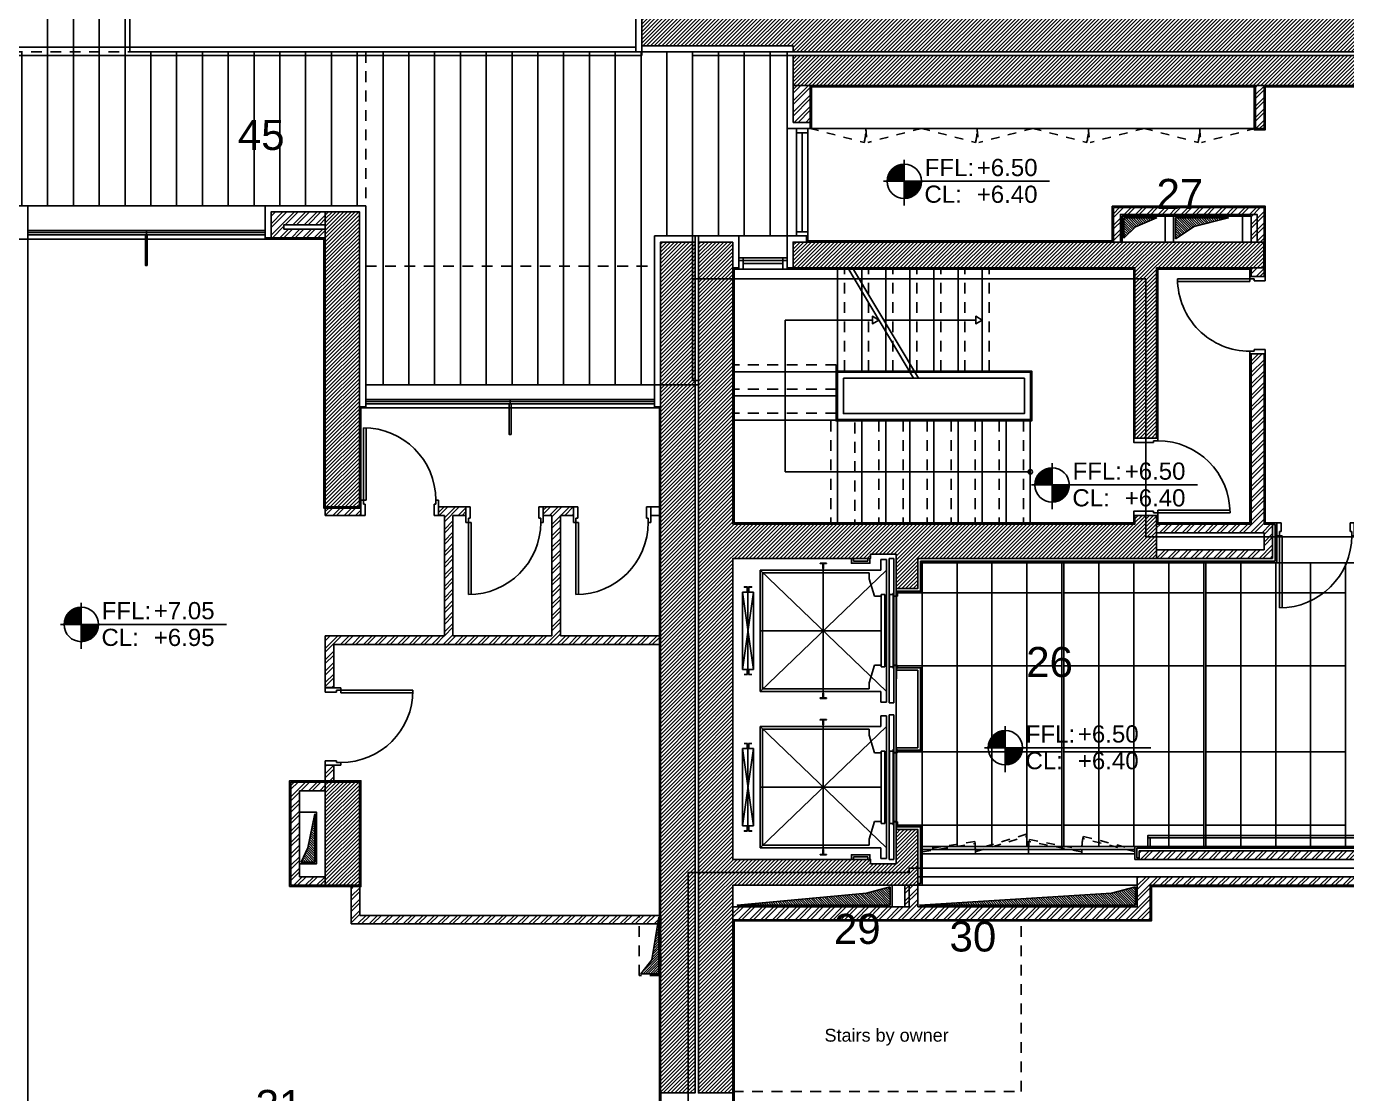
# Model space of a CAD drawing. Header units: inches. Extents: x -91 to 83, y -48 to 107.
# Drawn here: x 19.55 to 34.9, y 10.43 to 22.84 of the extents above; entities that cross this region are included whole.
import ezdxf
from ezdxf.enums import TextEntityAlignment as Align

# ---------------------------------------------------------------- set-up
doc = ezdxf.new("R2010")
doc.units = ezdxf.units.IN
doc.header["$MEASUREMENT"] = 0
doc.linetypes.add('HIDDEN2', pattern=[0.1875, 0.125, -0.0625])
doc.linetypes.add('S-GROUND$0$HIDDEN2', pattern=[0.1875, 0.125, -0.0625])
doc.layers.get('0').update_dxf_attribs({"linetype": 'CONTINUOUS'})
for name, color, linetype in [('A-ALU', 9, 'CONTINUOUS'), ('A-ANNO-LEVL', 3, 'CONTINUOUS'), ('A-AREAS', 6, 'CONTINUOUS'), ('A-AREAS-TXT', 6, 'CONTINUOUS'), ('A-asc', 15, 'CONTINUOUS'), ('A-closet', 252, 'CONTINUOUS'), ('A-Door', 1, 'CONTINUOUS'), ('A-DOORS', 1, 'CONTINUOUS'), ('A-FLOR-HRAL', 15, 'CONTINUOUS'), ('A-FLOR-STRS', 40, 'CONTINUOUS'), ('A-FLOR-STRS-ARO', 1, 'CONTINUOUS'), ('A-HATCH-CONC', 8, 'CONTINUOUS'), ('A-HATCH-WALL', 8, 'CONTINUOUS'), ('A-PLASTER', 8, 'CONTINUOUS'), ('A-PORTE', 1, 'CONTINUOUS'), ('A-proj-marble', 137, 'CONTINUOUS'), ('A-PROJ1H', 9, 'HIDDEN2'), ('A-PROJECTION', 9, 'CONTINUOUS'), ('a-revetement', 1, 'CONTINUOUS'), ('A-sect-marble', 1, 'CONTINUOUS'), ('A-sect-stainless', 3, 'CONTINUOUS'), ('a-shaft', 251, 'CONTINUOUS'), ('a-text-red', 10, 'CONTINUOUS'), ('A-TILES', 137, 'CONTINUOUS'), ('A-WALL', 4, 'CONTINUOUS'), ('S-GROUND$0$A-SHAFT GR', 8, 'CONTINUOUS'), ('S-GROUND$0$A-SHAFT UP', 8, 'S-GROUND$0$HIDDEN2'), ('S-GROUND$0$A-STR GROUND', 2, 'CONTINUOUS'), ('S-GROUND$0$S-SLAB LIMIT GR', 1, 'CONTINUOUS')]:
    doc.layers.add(name, color=color, linetype=linetype)
doc.styles.add('A100-STEXT', font='ARIAL.TTF', dxfattribs={"height": 0.25})
doc.styles.add('BLOCK', font='ARIAL.TTF', dxfattribs={"width": 0.8, "height": 0.25})
pattern_1 = [(315, (9e-11, -5e-11), (0.014142136, 0.014142136), [])]
pattern_2 = [(45, (1.978368, 18.6), (-0.022097087, 0.022097087), [])]

# ---------------------------------------------------------------- blocks, each defined once
blk = doc.blocks.new('LVTAG_P')
for p, q in [((0, 0.00314), (0, -0.00353)), ((-0.00301, 0), (0.02113, 0))]:
    blk.add_line(p, q)
at = {"const_width": 0.0025}
for points in [[(0, 0.00125, 0.414214), (-0.00125, 0, 1)], [(0, -0.00125, 0.414214), (0.00125, 0, 1)]]:
    blk.add_lwpolyline(points, format="xyb", dxfattribs=at)
blk.add_circle((0, 0), 0.0025)
at = {"style": 'BLOCK'}
for s, p in [('FFL:', (0.00297, 0.00076)), ('CL:', (0.00294, -0.00312))]:
    blk.add_text(s, height=0.0025, dxfattribs=at).set_placement(p)
for p in [(0.01054, 0.00076), (0.01054, -0.00313)]:
    blk.add_attdef('+00.00', p, '', height=0.0025, dxfattribs=at)
blk = doc.blocks.new('Rail3kg')
for p, q in [((3, 0), (-3, 0)), ((-43.5, -58), (-11, -58)), ((-43.5, -60), (-43.5, -58)), ((-43.5, -60), (-11, -60)), ((-8, -5), (-8, -55)), ((-6, -5), (-6, -55)), ((-3, -2), (3, -2)), ((6, -5), (6, -55)), ((8, -5), (8, -55)), ((11, -58), (43.5, -58)), ((11, -60), (43.5, -60)), ((43.5, -60), (43.5, -58))]:
    blk.add_line(p, q)
for centre, radius, start, end in [((-3, -5), 5, 90, 180), ((3, -5), 5, 0, 90), ((-11, -55), 5, 270, 360), ((-11, -55), 3, 270, 0), ((-3, -5), 3, 90, 180), ((3, -5), 3, 0, 90), ((11, -55), 5, 180, 270), ((11, -55), 3, 180, 270)]:
    blk.add_arc(centre, radius, start, end)
blk = doc.blocks.new('T75-3')
for p, q in [((1, 5), (0, 4)), ((0, -4), (0, 4)), ((1, 5), (30, 5)), ((30, 4), (30, 5)), ((32, 3), (51, 3)), ((57, 35), (55, 7)), ((59, 37), (62, 37)), ((62, -38), (62, 37)), ((0, -4), (1, -5)), ((1, -5), (30, -5)), ((30, -5), (30, -4)), ((32, -3), (51, -3)), ((55, -7), (57, -35)), ((59, -38), (62, -38))]:
    blk.add_line(p, q)
for centre, radius, start, end in [((32, 4), 1.5, 180, 270), ((51, 7), 4, 270, 356.6822), ((59, 35), 2.5, 90, 176.6822), ((32, -4), 1.5, 90, 180), ((51, -7), 4, 3.3178, 90), ((59, -35), 2.5, 183.3178, 270)]:
    blk.add_arc(centre, radius, start, end)
blk = doc.blocks.new('ascenseurs')
at = {"layer": 'A-asc'}
for p, q in [((1.6, 0.03), (1.6, 0.03)), ((1.815, 0), (1.87, 0)), ((1.815, -1.68), (1.815, 0)), ((1.87, -1.68), (1.87, 0)), ((1.72, -0.134), (0.315, -0.134)), ((0.315, -1.546), (1.785, -0.134)), ((0.315, -0.134), (1.785, -1.546)), ((0.315, -1.546), (0.315, -0.134)), ((1.05, -1.565), (1.05, -0.115)), ((1.72, -0.01), (1.785, -0.01)), ((1.72, -0.134), (1.72, -0.01)), ((1.785, -1.67), (1.785, -0.01)), ((1.585, -0.165), (0.345, -0.165)), ((0.345, -1.515), (0.345, -0.165)), ((1.585, -0.235), (1.585, -0.165)), ((1.645, -0.44), (1.585, -0.235)), ((0.24, -0.39), (0.11, -0.39)), ((0.11, -1.29), (0.11, -0.39)), ((0.24, -0.39), (0.11, -1.29)), ((0.11, -0.39), (0.24, -1.29)), ((0.175, -0.39), (0.175, -1.29)), ((0.24, -1.29), (0.24, -0.39)), ((1.645, -0.44), (1.725, -0.44)), ((1.765, -0.42), (1.725, -0.42)), ((1.725, -0.42), (1.725, -1.26)), ((1.765, -0.42), (1.765, -1.26)), ((1.862, -0.42), (1.822, -0.42)), ((1.822, -0.42), (1.822, -1.26)), ((1.862, -0.42), (1.862, -1.26)), ((1.725, -0.84), (0.315, -0.84)), ((0.24, -1.29), (0.11, -1.29)), ((1.645, -1.24), (1.585, -1.445)), ((1.645, -1.24), (1.725, -1.24)), ((1.765, -1.26), (1.725, -1.26)), ((1.862, -1.26), (1.822, -1.26)), ((1.585, -1.515), (0.345, -1.515)), ((1.585, -1.515), (1.585, -1.445)), ((1.72, -1.546), (0.315, -1.546)), ((1.72, -1.67), (1.72, -1.546)), ((1.72, -1.67), (1.785, -1.67)), ((1.815, -1.68), (1.87, -1.68)), ((1.72, -1.83), (1.72, -1.954)), ((1.72, -1.83), (1.785, -1.83)), ((1.785, -1.83), (1.785, -3.49)), ((1.815, -1.82), (1.87, -1.82)), ((1.815, -1.82), (1.815, -3.5)), ((1.87, -1.82), (1.87, -3.5)), ((1.72, -1.954), (0.315, -1.954)), ((0.315, -1.954), (1.785, -3.366)), ((0.315, -3.366), (1.785, -1.954)), ((0.315, -1.954), (0.315, -3.366)), ((1.585, -1.985), (0.345, -1.985)), ((0.345, -1.985), (0.345, -3.335)), ((1.05, -1.935), (1.05, -3.385)), ((1.585, -1.985), (1.585, -2.055)), ((1.645, -2.26), (1.585, -2.055)), ((0.24, -2.21), (0.11, -2.21)), ((0.11, -2.21), (0.11, -3.11)), ((0.24, -3.11), (0.11, -2.21)), ((0.11, -3.11), (0.24, -2.21)), ((0.175, -3.11), (0.175, -2.21)), ((0.24, -2.21), (0.24, -3.11)), ((1.645, -2.26), (1.725, -2.26)), ((1.765, -2.24), (1.725, -2.24)), ((1.725, -3.08), (1.725, -2.24)), ((1.765, -3.08), (1.765, -2.24)), ((1.862, -2.24), (1.822, -2.24)), ((1.822, -3.08), (1.822, -2.24)), ((1.862, -3.08), (1.862, -2.24)), ((1.725, -2.66), (0.315, -2.66)), ((1.645, -3.06), (1.585, -3.265)), ((1.645, -3.06), (1.725, -3.06)), ((0.24, -3.11), (0.11, -3.11)), ((1.765, -3.08), (1.725, -3.08)), ((1.862, -3.08), (1.822, -3.08)), ((1.72, -3.366), (0.315, -3.366)), ((1.585, -3.335), (0.345, -3.335)), ((1.585, -3.265), (1.585, -3.335)), ((1.72, -3.366), (1.72, -3.49)), ((1.72, -3.49), (1.785, -3.49)), ((1.815, -3.5), (1.87, -3.5))]:
    blk.add_line(p, q, dxfattribs=at)
for points in [[(1.378, 0), (1.378, -0.055), (1.592, -0.055), (1.592, 0)], [(1.402, 0), (1.402, -0.03), (1.567, -0.03), (1.567, 0)], [(1.378, -3.5), (1.378, -3.445), (1.592, -3.445), (1.592, -3.5)], [(1.402, -3.5), (1.402, -3.47), (1.567, -3.47), (1.567, -3.5)]]:
    blk.add_lwpolyline(points, dxfattribs=at)
for points in [[(1.862, -0.434, 0.414214), (1.868, -0.44), (1.907, -0.44, 0.414214), (1.913, -0.434), (1.913, -0.405), (1.91, -0.405), (1.91, -0.434, -0.414214), (1.907, -0.437), (1.868, -0.437, -0.414214), (1.865, -0.434), (1.865, -0.405), (1.862, -0.405)], [(1.865, -1.246), (1.865, -1.275), (1.862, -1.275), (1.862, -1.246, -0.414214), (1.868, -1.24), (1.907, -1.24, -0.414214), (1.913, -1.246), (1.913, -1.275), (1.91, -1.275), (1.91, -1.246, 0.414214), (1.907, -1.243), (1.868, -1.243, 0.414214)], [(1.865, -2.254), (1.865, -2.225), (1.862, -2.225), (1.862, -2.254, 0.414214), (1.868, -2.26), (1.907, -2.26, 0.414214), (1.913, -2.254), (1.913, -2.225), (1.91, -2.225), (1.91, -2.254, -0.414214), (1.907, -2.257), (1.868, -2.257, -0.414214)], [(1.862, -3.066, -0.414214), (1.868, -3.06), (1.907, -3.06, -0.414214), (1.913, -3.066), (1.913, -3.095), (1.91, -3.095), (1.91, -3.066, 0.414214), (1.907, -3.063), (1.868, -3.063, 0.414214), (1.865, -3.066), (1.865, -3.095), (1.862, -3.095)]]:
    blk.add_lwpolyline(points, format="xyb", close=True, dxfattribs=at)
at = {"layer": 'A-asc', "yscale": 0.0009999999999994458, "zscale": 0.001}
for name, p, xscale, rotation in [('T75-3', (1.05, -0.115), 0.0009999999999994458, 90), ('Rail3kg', (0.175, -0.39), -0.0009999999999976694, 180), ('T75-3', (1.05, -1.565), -0.0009999999999994458, 90), ('T75-3', (1.05, -1.935), 0.0009999999999994458, 90), ('Rail3kg', (0.175, -2.21), -0.0009999999999976694, 180), ('T75-3', (1.05, -3.385), -0.0009999999999994458, 90)]:
    blk.add_blockref(name, p, dxfattribs=dict(at, xscale=xscale, rotation=rotation))
at = {"layer": 'A-asc', "xscale": 0.0009999999999976694, "yscale": 0.0009999999999994458, "zscale": 0.001}
for p in [(0.175, -1.29), (0.175, -3.11)]:
    blk.add_blockref('Rail3kg', p, dxfattribs=at)
blk = doc.blocks.new('P090E28D')
at = {"layer": 'A-PORTE'}
for p, q in [((-0.98, 0.06), (-0.14, 0.06)), ((-0.14, 0.03), (-0.98, 0.03)), ((-0.14, 0.06), (-0.14, 0.03))]:
    blk.add_line(p, q, dxfattribs=at)
for points in [[(-0.09, 0.87), (-0.14, 0.87), (-0.14, 0.9), (0.14, 0.9), (0.14, 0.85), (-0.09, 0.85)], [(-0.09, 0.03), (-0.14, 0.03), (-0.14, 0), (0.14, 0), (0.14, 0.05), (-0.09, 0.05)]]:
    blk.add_lwpolyline(points, close=True, dxfattribs=at)
blk.add_arc((-0.14, 0.03), 0.84, 90, 180, dxfattribs=at)
blk = doc.blocks.new('P90E18D')
at = {"layer": 'A-PORTE'}
for p, q in [((0, 0), (0.05, 0)), ((0, -0.18), (0, 0)), ((0.05, -0.13), (0.03, -0.13)), ((0.03, -0.13), (0.03, -0.18)), ((0.05, 0), (0.05, -0.13)), ((0.9, 0), (0.85, 0)), ((0.85, 0), (0.85, -0.13)), ((0.85, -0.13), (0.87, -0.13)), ((0.87, -0.13), (0.87, -0.18)), ((0.9, -0.18), (0.9, 0)), ((0.03, -0.18), (0, -0.18)), ((0.06, -0.18), (0.02, -0.18)), ((0.03, -0.18), (0.03, -1.02)), ((0.06, -1.02), (0.06, -0.18)), ((0.87, -0.18), (0.9, -0.18))]:
    blk.add_line(p, q, dxfattribs=at)
blk.add_arc((0.03, -0.18), 0.84, 270, 360, dxfattribs=at)
blk = doc.blocks.new('S-GROUND')
at = {"layer": 'S-GROUND$0$A-SHAFT GR'}
for points in [[(32.293, 20.63), (32.793, 20.63), (32.793, 20.33), (32.293, 20.33)], [(32.893, 20.33), (33.693, 20.33), (33.693, 20.63), (32.893, 20.63)], [(29.668, 16.7), (29.368, 16.7), (29.368, 16.65), (27.768, 16.65), (27.768, 13.15), (29.368, 13.15), (29.368, 13.1), (29.668, 13.1)], [(22.728, 13.1), (22.928, 13.1), (22.928, 13.7), (22.728, 13.7)], [(27.768, 12.6), (29.618, 12.6), (29.618, 12.85), (27.768, 12.85)], [(29.918, 12.6), (32.468, 12.6), (32.468, 12.85), (29.918, 12.85)]]:
    blk.add_lwpolyline(points, close=True, dxfattribs=at)
at = {"layer": 'S-GROUND$0$A-SHAFT UP'}
blk.add_lwpolyline([(27.768, 12.45), (27.768, 10.45), (31.118, 10.45), (31.118, 12.45)], close=True, dxfattribs=at)
at = {"layer": 'S-GROUND$0$A-STR GROUND'}
for points in [[(41.838, 22.94), (26.708, 22.94), (26.708, 22.61), (28.468, 22.61), (28.468, 22.54), (41.838, 22.54)], [(28.468, 22.15), (41.838, 22.15), (41.838, 22.5), (28.468, 22.5)], [(23.028, 17.25), (23.428, 17.25), (23.428, 20.68), (23.028, 20.68)], [(27.328, 20.33), (26.928, 20.33), (26.928, 10.435), (27.328, 10.435)], [(27.768, 20.33), (27.438, 20.33), (27.368, 20.33), (27.368, 10.435), (27.768, 10.435), (27.768, 12.85), (29.918, 12.85), (29.918, 13.5), (29.668, 13.5), (29.668, 13.1), (29.368, 13.1), (29.368, 13.15), (27.768, 13.15), (27.768, 16.65), (29.368, 16.65), (29.368, 16.7), (29.668, 16.7), (29.668, 16.3), (29.918, 16.3), (29.918, 16.65), (32.693, 16.65), (32.693, 17.15), (32.443, 17.15), (32.443, 17.05), (27.768, 17.05)], [(29.918, 15.35), (29.668, 15.35), (29.668, 14.45), (29.918, 14.45)], [(23.028, 14.05), (23.028, 12.85), (23.428, 12.85), (23.428, 14.05)]]:
    blk.add_lwpolyline(points, close=True, dxfattribs=at)
blk.add_lwpolyline([(32.693, 20.03), (33.943, 20.03), (33.943, 20.33), (28.468, 20.33), (28.468, 20.03), (32.443, 20.03), (32.443, 18.05), (32.693, 18.05), (32.693, 20.03)], dxfattribs=at)
at = {"layer": 'S-GROUND$0$S-SLAB LIMIT GR'}
blk.add_lwpolyline([(26.708, 31.74), (26.708, 22.5), (3.928, 22.5)], dxfattribs=at)
blk = doc.blocks.new('P090E15D')
for p, q in [((-0.06, 0.99), (-0.06, 0.15)), ((-0.03, 0.15), (-0.03, 0.99)), ((-0.87, 0.15), (-0.9, 0.15)), ((-0.9, 0.15), (-0.9, 0)), ((-0.9, 0), (-0.85, 0)), ((-0.87, 0.1), (-0.87, 0.15)), ((-0.85, 0.1), (-0.87, 0.1)), ((-0.85, 0), (-0.85, 0.1)), ((-0.06, 0.15), (-0.02, 0.15)), ((-0.05, 0), (-0.05, 0.1)), ((-0.05, 0.1), (-0.03, 0.1)), ((0, 0), (-0.05, 0)), ((-0.03, 0.15), (0, 0.15)), ((-0.03, 0.1), (-0.03, 0.15)), ((0, 0.15), (0, 0))]:
    blk.add_line(p, q)
blk.add_arc((-0.03, 0.15), 0.84, 90, 180)
blk = doc.blocks.new('A$C720145BC')
at = {"layer": 'A-ALU'}
for p, q in [((27.838, 20.145), (28.398, 20.145)), ((27.838, 20.015), (27.838, 20.145)), ((27.888, 20.015), (27.888, 20.145)), ((28.348, 20.015), (28.348, 20.145)), ((28.398, 20.015), (28.398, 20.145)), ((27.838, 20.015), (28.398, 20.015)), ((27.888, 20.08), (28.348, 20.08))]:
    blk.add_line(p, q, dxfattribs=at)

msp = doc.modelspace()

# ---------------------------------------------------------------- hatches: boundary and pattern name
at = {"layer": 'A-HATCH-CONC'}
h = msp.add_hatch(dxfattribs=at)
h.set_pattern_fill('ANSI31', color=256, scale=0.25, style=0)
h.paths.add_polyline_path([(41.8384, 22.94), (26.7084, 22.94), (26.7084, 22.61), (28.4684, 22.61), (28.4684, 22.54), (41.8384, 22.54)])
h = msp.add_hatch(dxfattribs=at)
h.set_pattern_fill('ANSI31', color=256, scale=0.25, style=0)
h.paths.add_polyline_path([(41.8384, 22.5), (28.4684, 22.5), (28.4684, 22.15), (41.8384, 22.15)])
h = msp.add_hatch(dxfattribs=at)
h.set_pattern_fill('ANSI31', color=256, scale=0.25, style=0)
h.paths.add_polyline_path([(23.4284, 20.68), (23.0284, 20.68), (23.0284, 20.1566), (23.4284, 20.1566)])
h = msp.add_hatch(dxfattribs=at)
h.set_pattern_fill('ANSI31', color=256, scale=0.25, style=0)
h.set_pattern_definition(pattern_2)
h.paths.add_polyline_path([(27.3284, 20.33), (26.9284, 20.33), (26.9284, 10.435), (27.3284, 10.435)])
h = msp.add_hatch(dxfattribs=at)
h.set_pattern_fill('ANSI31', color=256, scale=0.25, style=0)
h.set_pattern_definition(pattern_2)
h.paths.add_polyline_path([(32.6934, 17.15), (32.4434, 17.15), (32.4434, 17.05), (27.7684, 17.05), (27.7684, 20.33), (27.4384, 20.33), (27.3684, 20.33), (27.3684, 10.435), (27.7684, 10.435), (27.7684, 12.85), (29.9184, 12.85), (29.9184, 13.5), (29.6684, 13.5), (29.6684, 13.1), (29.3684, 13.1), (29.3684, 13.15), (27.7684, 13.15), (27.7684, 16.65), (29.3684, 16.65), (29.3684, 16.7), (29.6684, 16.7), (29.6684, 16.3), (29.9184, 16.3), (29.9184, 16.65), (32.6934, 16.65)])
h = msp.add_hatch(dxfattribs=at)
h.set_pattern_fill('ANSI31', color=256, scale=0.25, style=0)
h.paths.add_polyline_path([(33.9434, 20.33), (28.4684, 20.33), (28.4684, 20.03), (32.4434, 20.03), (32.4434, 18.05), (32.6934, 18.05), (32.6934, 20.03), (33.9434, 20.03)])
h = msp.add_hatch(dxfattribs=at)
h.set_pattern_fill('ANSI31', color=256, scale=0.25, style=0)
h.paths.add_polyline_path([(23.4284, 20.1566), (23.0284, 20.1566), (23.0284, 17.25), (23.4284, 17.25)])
h = msp.add_hatch(dxfattribs=at)
h.set_pattern_fill('ANSI32', color=256, scale=0.25, style=0)
h.paths.add_polyline_path([(33.9434, 19.03), (33.7934, 19.03), (33.7934, 17.05), (32.6934, 17.05), (32.6934, 16.95), (33.9434, 16.95), (33.9434, 16.75), (32.6934, 16.75), (32.6934, 16.65), (34.0434, 16.65), (34.0434, 17.05), (33.9434, 17.05)])
h = msp.add_hatch(dxfattribs=at)
h.set_pattern_fill('ANSI31', color=256, scale=0.25, style=0)
h.paths.add_polyline_path([(23.4284, 14.05), (23.0284, 14.05), (23.0284, 12.85), (23.4284, 12.85)])
at = {"layer": 'A-HATCH-WALL'}
h = msp.add_hatch(dxfattribs=at)
h.set_pattern_fill('ANSI32', color=256, scale=0.25, style=0)
h.paths.add_polyline_path([(28.6684, 22.15), (28.4684, 22.15), (28.4684, 21.72), (28.6684, 21.72)])
h = msp.add_hatch(dxfattribs=at)
h.set_pattern_fill('ANSI32', color=256, scale=0.25, style=0)
h.paths.add_polyline_path([(33.9434, 22.15), (33.8434, 22.15), (33.8434, 21.65), (33.9434, 21.65)])
h = msp.add_hatch(dxfattribs=at)
h.set_pattern_fill('ANSI32', color=256, scale=0.25, style=0)
h.paths.add_polyline_path([(33.9434, 20.73), (32.1934, 20.73), (32.1934, 20.33), (32.2934, 20.33), (32.2934, 20.63), (33.7934, 20.63), (33.7934, 20.33), (33.9434, 20.33)])
h = msp.add_hatch(dxfattribs=at)
h.set_pattern_fill('ANSI32', color=256, scale=0.25, style=0)
h.paths.add_polyline_path([(23.0284, 20.68), (22.3984, 20.68), (22.3984, 20.38), (23.0284, 20.38), (23.0284, 20.48), (22.5484, 20.48), (22.5484, 20.53), (23.0284, 20.53)])
h = msp.add_hatch(dxfattribs=at)
h.set_pattern_fill('ANSI32', color=256, scale=0.25, style=0)
h.paths.add_polyline_path([(33.9434, 20.03), (33.7934, 20.03), (33.7934, 19.93), (33.9434, 19.93)])
h = msp.add_hatch(dxfattribs=at)
h.set_pattern_fill('ANSI32', color=256, scale=0.25, style=0)
h.paths.add_polyline_path([(33.9434, 19.03), (33.7934, 19.03), (33.7934, 17.05), (32.6934, 17.05), (32.6934, 16.95), (33.9434, 16.95), (33.9434, 16.75), (32.6934, 16.75), (32.6934, 16.65), (34.0434, 16.65), (34.0434, 17.05), (33.9434, 17.05)])
h = msp.add_hatch(dxfattribs=at)
h.set_pattern_fill('ANSI32', color=256, scale=0.25, style=0)
h.paths.add_polyline_path([(26.9134, 15.65), (26.9134, 15.75), (25.7634, 15.75), (25.7634, 17.15), (25.9134, 17.15), (25.9134, 17.25), (25.7634, 17.25), (25.6634, 17.25), (25.5634, 17.25), (25.5634, 17.15), (25.6634, 17.15), (25.6634, 15.75), (24.5134, 15.75), (24.5134, 17.15), (24.6634, 17.15), (24.6634, 17.25), (24.4134, 17.25), (24.3434, 17.25), (24.3434, 17.15), (24.4134, 17.15), (24.4134, 15.75), (23.4284, 15.75), (23.3284, 15.75), (23.0284, 15.75), (23.0284, 15.65), (23.0284, 15.15), (23.1284, 15.15), (23.1284, 15.65), (23.4284, 15.65)])
h = msp.add_hatch(dxfattribs=at)
h.set_pattern_fill('ANSI32', color=256, scale=0.25, style=0)
h.paths.add_polyline_path([(23.4434, 17.15), (23.4434, 17.235), (23.0284, 17.235), (23.0284, 17.15)])
h = msp.add_hatch(dxfattribs=at)
h.set_pattern_fill('ANSI32', color=256, scale=0.25, style=0)
h.paths.add_polyline_path([(23.1284, 14.2473), (23.0284, 14.2473), (23.0284, 14.065), (23.1284, 14.065)])
h = msp.add_hatch(dxfattribs=at)
h.set_pattern_fill('ANSI32', color=256, scale=0.25, style=0)
h.paths.add_polyline_path([(22.6284, 14.05), (22.6284, 12.85), (23.0284, 12.85), (23.0284, 12.95), (22.7284, 12.95), (22.7284, 13.95), (23.0284, 13.95), (23.0284, 14.05)])
h = msp.add_hatch(dxfattribs=at)
h.set_pattern_fill('ANSI32', color=256, scale=0.25, style=0)
h.paths.add_polyline_path([(35.0434, 13.25), (32.4934, 13.25), (32.4934, 13.15), (35.0434, 13.15)])
h = msp.add_hatch(dxfattribs=at)
h.set_pattern_fill('ANSI32', color=256, scale=0.25, style=0)
h.paths.add_polyline_path([(35.0434, 12.95), (32.4684, 12.95), (32.4684, 12.6), (29.9184, 12.6), (29.9184, 12.85), (29.7684, 12.85), (29.7684, 12.6), (27.7684, 12.6), (27.7684, 12.45), (31.1184, 12.45), (32.6184, 12.45), (32.6184, 12.85), (35.0434, 12.85)])
h = msp.add_hatch(dxfattribs=at)
h.set_pattern_fill('ANSI32', color=256, scale=0.25, style=0)
h.paths.add_polyline_path([(26.6784, 12.4), (26.6784, 12.5), (23.4284, 12.5), (23.4284, 12.835), (23.3284, 12.835), (23.3284, 12.5), (23.3284, 12.4)])
h.paths.add_polyline_path([(26.8948, 12.4), (26.9084, 12.48), (26.9084, 12.4), (26.9134, 12.4), (26.9134, 12.5), (26.6784, 12.5), (26.6784, 12.4)])
at = {"layer": 'a-shaft'}
h = msp.add_hatch(dxfattribs=at)
h.set_pattern_fill('_USER', color=256, scale=0.02, angle=315, style=0, pattern_type=0)
h.set_pattern_definition(pattern_1)
h.paths.add_polyline_path([(32.6953, 20.61), (32.3134, 20.61), (32.3134, 20.3763), (32.4509, 20.5059)])
h = msp.add_hatch(dxfattribs=at)
h.set_pattern_fill('_USER', color=256, scale=0.02, angle=315, style=0, pattern_type=0)
h.set_pattern_definition(pattern_1)
h.paths.add_polyline_path([(33.5289, 20.61), (32.9134, 20.61), (32.9134, 20.3673), (33.1308, 20.5118)])
h = msp.add_hatch(dxfattribs=at)
h.set_pattern_fill('_USER', color=256, scale=0.02, angle=315, style=0, pattern_type=0)
h.set_pattern_definition([(315, (1.878368, 18.6), (0.014142136, 0.014142136), [])])
h.paths.add_polyline_path([(22.9084, 13.68), (22.8241, 13.284), (22.7484, 13.12), (22.9084, 13.12)])
h = msp.add_hatch(dxfattribs=at)
h.set_pattern_fill('_USER,_O', color=256, scale=0.02, angle=315, pattern_type=0)
h.set_pattern_definition([(315, (-338376.596732, -23743.371716), (0.0141421356237, 0.0141421356237), [])])
h.paths.add_polyline_path([(29.5984, 12.62), (29.5984, 12.83), (29.3198, 12.7597), (27.8184, 12.62)])
h = msp.add_hatch(dxfattribs=at)
h.set_pattern_fill('_USER,_O', color=256, scale=0.02, angle=315, pattern_type=0)
h.set_pattern_definition([(315, (-338373.746732, -23743.371716), (0.0141421356237, 0.0141421356237), [])])
h.paths.add_polyline_path([(32.4484, 12.62), (32.4484, 12.83), (32.1698, 12.7597), (29.9384, 12.62)])
h = msp.add_hatch(dxfattribs=at)
h.set_pattern_fill('_USER,_O', color=256, scale=0.02, angle=315, pattern_type=0)
h.set_pattern_definition([(225.0000000024, (338403.85347, -23743.371702), (-0.0141421356243, 0.0141421356231), [])])
h.paths.add_polyline_path([(26.9084, 12.48), (26.824, 11.984), (26.6984, 11.82), (26.9084, 11.82)])
at = {"layer": 'A-TILES'}
h = msp.add_hatch(dxfattribs=at)
h.set_pattern_fill('_USER', color=256, scale=0.3, angle=90, style=0, pattern_type=0)
h.set_pattern_definition([(90, (9e-11, -5e-11), (-0.3, 2e-17), [])])
h.paths.add_polyline_path([(2.6584, 22.54), (0.0084, 22.54), (0.0084, 20.05), (0.5484, 20.05), (0.5484, 18.67), (3.8584, 18.67), (3.8584, 20.75), (11.9484, 20.75), (11.9484, 20.125), (13.0984, 20.125), (13.0984, 19.615), (14.2584, 19.615), (14.2584, 20.125), (15.4084, 20.125), (15.4084, 20.75), (23.4984, 20.75), (23.4984, 18.67), (26.8584, 18.67), (26.8584, 20.4), (28.3984, 20.4), (28.3984, 22.54), (20.7576, 22.54), (20.7576, 36.1451), (18.5373, 37.9307), (17.1765, 36.2386), (2.6584, 36.2386)])
h.paths.add_polyline_path([(19.5534, 22.54), (3.8584, 22.54), (3.8584, 34.8858), (19.5534, 34.8858)], flags=17)

# ---------------------------------------------------------------- linework, layer by layer
at = {"layer": 'A-ALU'}
for p, q in [((28.5084, 20.4), (28.5084, 21.65)), ((28.5084, 21.65), (28.6384, 21.65)), ((28.6384, 20.4), (28.6384, 21.65)), ((28.5084, 21.6), (28.6384, 21.6)), ((28.5734, 20.45), (28.5734, 21.6)), ((22.3284, 20.465), (19.5684, 20.465)), ((22.3284, 20.44), (19.5684, 20.44)), ((20.9484, 20.415), (20.9484, 20.465)), ((28.6384, 20.45), (28.5084, 20.45)), ((22.3284, 20.415), (19.5684, 20.415)), ((28.6384, 20.4), (28.5084, 20.4)), ((26.8584, 18.67), (23.4984, 18.67)), ((26.8584, 18.5), (23.4984, 18.5)), ((26.8584, 18.475), (23.4984, 18.475)), ((26.8584, 18.45), (23.4984, 18.45)), ((25.1784, 18.45), (25.1784, 18.5))]:
    msp.add_line(p, q, dxfattribs=at)
for points in [[(20.9584, 20.055), (20.9584, 20.415), (20.9384, 20.415), (20.9384, 20.055)], [(25.1884, 18.09), (25.1884, 18.45), (25.1684, 18.45), (25.1684, 18.09)]]:
    msp.add_lwpolyline(points, close=True, dxfattribs=at)
at = {"layer": 'A-AREAS'}
for points in [[(41.9084, 22.91), (41.9084, 22.54), (26.6384, 22.54), (26.6384, 23.51)], [(26.6384, 23.51), (26.6384, 22.54), (41.9084, 22.54), (41.9084, 22.91)]]:
    msp.add_lwpolyline(points, dxfattribs=at)
for points in [[(15.8484, 20.75), (15.8484, 22.5962), (26.6384, 22.5962), (26.6384, 22.54), (27.2984, 22.54), (27.2984, 18.72), (27.3684, 18.72), (27.3684, 18.67), (23.4984, 18.67), (23.4984, 20.75)], [(27.2984, 22.5), (41.9084, 22.5), (41.9084, 22.13), (39.1184, 22.13), (39.1184, 18.67), (41.9084, 18.67), (41.9084, 17), (41.8584, 17), (41.8584, 16.9), (32.5684, 16.9), (32.5684, 18.525), (32.5684, 18.525), (32.5684, 19.9), (32.5684, 19.9), (32.5684, 19.9), (27.2984, 19.9)], [(19.4534, 20.75), (23.4984, 20.75), (23.4984, 18.67), (27.3284, 18.67), (27.3284, 13), (27.2484, 13), (27.2484, 7), (19.4534, 7), (19.4534, 7), (19.4534, 7), (19.4534, 7)], [(32.2734, 20.33), (33.8634, 20.33), (33.8634, 20.65), (32.2734, 20.65)], [(27.2984, 19.9), (32.5684, 19.9), (32.5684, 19.9), (32.5684, 19.9), (32.5684, 18.525), (32.5684, 18.525), (32.5684, 16.9), (41.8584, 16.9), (41.8584, 17), (41.9084, 17), (41.9084, 13.9), (41.9084, 13.05), (32.5934, 13.05), (32.5934, 13.05), (29.8184, 13.05), (29.8184, 13), (27.3684, 13), (27.3684, 18.72), (27.2984, 18.72)], [(27.2484, 7), (27.2484, 13), (29.8184, 13), (29.8184, 13.05), (32.5934, 13.05), (32.5934, 13.05), (41.9084, 13.05), (41.9084, 7)], [(29.9184, 12.95), (32.4684, 12.95), (32.4684, 12.6), (29.9184, 12.6)], [(27.7684, 12.85), (29.8184, 12.85), (29.8184, 12.6), (27.7684, 12.6)]]:
    msp.add_lwpolyline(points, close=True, dxfattribs=at)
at = {"layer": 'A-closet'}
msp.add_line((28.6684, 21.65), (33.8434, 21.65), dxfattribs=at)
at = {"layer": 'A-closet', "linetype": 'HIDDEN2', "ltscale": 0.5}
for points in [[(28.6684, 21.65), (29.2948, 21.4885, 0.063151), (29.3152, 21.65)], [(29.9621, 21.65), (29.3357, 21.4885, -0.063151), (29.3152, 21.65)], [(29.9621, 21.65), (30.5885, 21.4885, 0.063151), (30.609, 21.65)], [(31.2559, 21.65), (30.6295, 21.4885, -0.063151), (30.609, 21.65)], [(31.2559, 21.65), (31.8823, 21.4885, 0.063151), (31.9027, 21.65)], [(32.5496, 21.65), (31.9232, 21.4885, -0.063151), (31.9027, 21.65)], [(32.5496, 21.65), (33.176, 21.4885, 0.063151), (33.1965, 21.65)], [(33.8434, 21.65), (33.217, 21.4885, -0.063151), (33.1965, 21.65)]]:
    msp.add_lwpolyline(points, format="xyb", dxfattribs=at)
at = {"layer": 'A-Door', "linetype": 'HIDDEN2', "ltscale": 0.5}
for points in [[(29.9722, 13.2403), (30.5836, 13.3352), (30.5798, 13.3599), (29.9684, 13.265)], [(30.5943, 13.2411), (31.187, 13.4185), (31.1799, 13.4425), (30.5871, 13.265)], [(31.8199, 13.2404), (31.2123, 13.3571), (31.217, 13.3817), (31.8246, 13.265)], [(32.4372, 13.2408), (31.8377, 13.3941), (31.8439, 13.4183), (32.4434, 13.265)]]:
    msp.add_lwpolyline(points, close=True, dxfattribs=at)
for centre, radius, start, end in [((30.5532, 13.2629), 0.6527, 0.18679, 13.79683), ((31.957, 13.2592), 0.7512, 172.50845, 179.55834), ((32.4929, 13.2624), 0.6682, 168.6366, 179.77711), ((29.6832, 13.2553), 0.904, 0.61576, 5.07199)]:
    msp.add_arc(centre, radius, start, end, dxfattribs=at)
at = {"layer": 'A-DOORS', "ltscale": 4}
for p, q in [((30.5871, 13.265), (30.5871, 13.215)), ((31.2059, 13.265), (31.2059, 13.215)), ((31.8246, 13.265), (31.8246, 13.215))]:
    msp.add_line(p, q, dxfattribs=at)
at = {"layer": 'A-DOORS'}
msp.add_lwpolyline([(29.9684, 13.265), (32.4434, 13.265), (32.4434, 13.215), (29.9684, 13.215)], close=True, dxfattribs=at)
at = {"layer": 'A-FLOR-HRAL'}
for p, q in [((29.8685, 18.7451), (29.1026, 20.0302)), ((29.9261, 18.7451), (29.1602, 20.0302)), ((28.9684, 18.2501), (31.2084, 18.2501))]:
    msp.add_line(p, q, dxfattribs=at)
msp.add_lwpolyline([(30.0154, 18.8301), (31.2434, 18.8301), (31.2434, 18.2501), (28.9684, 18.2501), (28.9684, 18.8301), (29.9578, 18.8301)], dxfattribs=at)
for points in [[(28.9684, 18.8301), (31.2434, 18.8301), (31.2434, 18.2501), (28.9684, 18.2501)], [(28.9834, 18.8151), (31.2284, 18.8151), (31.2284, 18.2651), (28.9834, 18.2651)], [(29.0534, 18.7451), (31.1584, 18.7451), (31.1584, 18.3351), (29.0534, 18.3351)], [(29.6759, 18.8151), (29.6759, 18.8301), (29.6959, 18.8301), (29.6959, 18.8151)], [(30.5159, 18.8151), (30.5159, 18.8301), (30.5359, 18.8301), (30.5359, 18.8151)], [(28.9684, 18.5501), (28.9834, 18.5501), (28.9834, 18.5301), (28.9684, 18.5301)], [(31.2284, 18.5401), (31.2434, 18.5401), (31.2434, 18.5201), (31.2284, 18.5201)], [(29.6759, 18.2501), (29.6759, 18.2651), (29.6959, 18.2651), (29.6959, 18.2501)], [(30.5159, 18.2501), (30.5159, 18.2651), (30.5359, 18.2651), (30.5359, 18.2501)]]:
    msp.add_lwpolyline(points, close=True, dxfattribs=at)
at = {"layer": 'A-FLOR-STRS'}
for p, q in [((28.9859, 18.8301), (28.9859, 20.0151)), ((29.2659, 18.8301), (29.2659, 20.0151)), ((29.5459, 18.8301), (29.5459, 20.0151)), ((29.8259, 18.8301), (29.8259, 20.0151)), ((30.1059, 18.8301), (30.1059, 20.0151)), ((30.3859, 18.8301), (30.3859, 20.0151)), ((30.6659, 18.8301), (30.6659, 20.0151)), ((28.9684, 18.8201), (27.7834, 18.8201)), ((28.9684, 18.5401), (27.7834, 18.5401)), ((28.9684, 18.2601), (27.7834, 18.2601)), ((28.9859, 18.2501), (28.9859, 17.0651)), ((29.2659, 18.2501), (29.2659, 17.0651)), ((29.5459, 18.2501), (29.5459, 17.0651)), ((29.8259, 18.2501), (29.8259, 17.0651)), ((30.1059, 18.2501), (30.1059, 17.0651)), ((30.3859, 18.2501), (30.3859, 17.0651)), ((30.6659, 18.2501), (30.6659, 17.0651)), ((30.9459, 18.2501), (30.9459, 17.0651)), ((31.2259, 18.2501), (31.2259, 17.0651))]:
    msp.add_line(p, q, dxfattribs=at)
at = {"layer": 'A-FLOR-STRS-ARO'}
for p, q in [((28.3759, 19.4226), (28.3759, 17.6576)), ((29.3897, 19.4226), (28.3759, 19.4226)), ((30.5909, 19.4226), (29.5223, 19.4226)), ((31.2259, 17.6576), (28.3759, 17.6576))]:
    msp.add_line(p, q, dxfattribs=at)
for points in [[(29.4647, 19.4226), (29.3897, 19.4659), (29.3897, 19.3793)], [(30.6659, 19.4226), (30.5909, 19.4659), (30.5909, 19.3793)]]:
    msp.add_lwpolyline(points, close=True, dxfattribs=at)
msp.add_circle((31.2259, 17.6576), 0.025, dxfattribs=at)
at = {"layer": 'A-PLASTER'}
msp.add_line((19.5684, 8.15), (19.5684, 20.365), dxfattribs=at)
for points in [[(38.9684, 22.08), (38.9534, 22.08), (38.9534, 22.135), (33.9584, 22.135), (33.9584, 21.635), (33.8284, 21.635), (33.8284, 22.135), (28.6834, 22.135), (28.6834, 21.65), (28.6684, 21.65)], [(33.9584, 19.93), (33.9584, 20.745), (32.1784, 20.745), (32.1784, 20.345), (28.6384, 20.345), (28.6384, 20.4), (28.6234, 20.4)], [(23.4984, 18.415), (23.4984, 18.4), (23.4434, 18.4), (23.4434, 17.235), (23.0134, 17.235), (23.0134, 20.365), (22.3284, 20.365), (22.3284, 20.38)], [(27.8384, 20.03), (27.8384, 20.015), (27.7834, 20.015), (27.7834, 17.065), (32.4284, 17.065), (32.4284, 17.15)], [(32.4284, 18.05), (32.4284, 20.015), (28.3984, 20.015), (28.3984, 20.03)], [(32.7084, 18.05), (32.7084, 20.015), (33.7784, 20.015), (33.7784, 19.93)], [(33.7784, 19.03), (33.7784, 17.065), (32.7084, 17.065), (32.7084, 17.15)], [(34.0434, 17.065), (33.9584, 17.065), (33.9584, 19.03)], [(23.0134, 8.15), (23.0134, 8.565), (23.4434, 8.565), (23.4434, 7.645), (25.3497, 7.385), (26.9134, 7.385), (26.9134, 18.4), (26.8584, 18.4), (26.8584, 18.415)], [(28.5184, 7.55), (28.5184, 7.565), (27.7834, 7.565), (27.7834, 12.435), (32.6334, 12.435), (32.6334, 12.835), (41.5234, 12.835), (41.5234, 10.8), (41.5384, 10.8)]]:
    msp.add_lwpolyline(points, dxfattribs=at)
msp.add_lwpolyline([(22.6134, 12.835), (23.4434, 12.835), (23.4434, 14.065), (22.6134, 14.065)], close=True, dxfattribs=at)
at = {"layer": 'A-proj-marble'}
for p, q in [((30.3744, 16.6), (30.3744, 13.3)), ((30.7805, 16.6), (30.7805, 13.3)), ((31.1866, 16.6), (31.1866, 13.3)), ((31.5927, 16.6), (31.5927, 13.3)), ((31.6177, 16.6), (31.6177, 13.3)), ((32.0237, 16.6), (32.0237, 13.3)), ((32.4298, 16.6), (32.4298, 13.3)), ((32.8359, 16.6), (32.8359, 13.3)), ((33.2419, 16.6), (33.2419, 13.3)), ((33.2669, 16.6), (33.2669, 13.3)), ((33.673, 16.6), (33.673, 13.3)), ((34.0791, 16.6), (34.0791, 13.3)), ((34.4852, 16.6), (34.4852, 13.3)), ((34.8912, 16.6), (34.8912, 13.3)), ((29.9684, 16.25), (31.5927, 16.25)), ((31.6177, 16.25), (33.2419, 16.25)), ((33.2669, 16.25), (34.8912, 16.25)), ((29.9684, 15.4), (31.5927, 15.4)), ((31.6177, 15.4), (33.2419, 15.4)), ((33.2669, 15.4), (34.8912, 15.4)), ((29.9684, 14.4), (31.5927, 14.4)), ((31.6177, 14.4), (33.2419, 14.4)), ((33.2669, 14.4), (34.8912, 14.4)), ((29.9684, 13.55), (31.5927, 13.55)), ((31.6177, 13.55), (33.2419, 13.55)), ((33.2669, 13.55), (34.8912, 13.55))]:
    msp.add_line(p, q, dxfattribs=at)
msp.add_lwpolyline([(29.9684, 13.3), (41.4884, 13.3), (41.4884, 16.6), (29.9684, 16.6)], close=True, dxfattribs=at)
at = {"layer": 'A-PROJ1H'}
for p, q in [((23.4984, 20.05), (26.8584, 20.05)), ((29.0659, 18.8301), (29.0659, 20.0301)), ((29.3459, 18.8301), (29.3459, 20.0301)), ((29.6259, 18.8301), (29.6259, 20.0301)), ((29.9059, 18.8301), (29.9059, 20.0301)), ((30.1859, 18.8301), (30.1859, 20.0301)), ((30.4659, 18.8301), (30.4659, 20.0301)), ((30.7459, 18.8301), (30.7459, 20.0301)), ((28.9684, 18.9001), (27.7684, 18.9001)), ((28.9684, 18.8301), (28.9684, 18.9001)), ((28.9684, 18.6201), (27.7684, 18.6201)), ((28.9684, 18.3401), (27.7684, 18.3401)), ((28.9059, 18.2501), (28.9059, 17.0501)), ((29.1859, 18.2301), (29.1859, 17.0501)), ((29.4659, 18.2501), (29.4659, 17.0501)), ((29.7459, 18.2501), (29.7459, 17.0501)), ((30.0259, 18.2501), (30.0259, 17.0501)), ((30.3059, 18.2501), (30.3059, 17.0501)), ((30.5859, 18.2501), (30.5859, 17.0501)), ((30.8659, 18.2501), (30.8659, 17.0501)), ((31.1459, 18.2501), (31.1459, 17.0501)), ((26.9284, 10.435), (26.9284, 8.435)), ((27.7684, 10.435), (27.7684, 8.435))]:
    msp.add_line(p, q, dxfattribs=at)
msp.add_lwpolyline([(3.8584, 20.75), (3.8584, 22.54), (23.4984, 22.54), (23.4984, 20.75)], dxfattribs=at)
msp.add_lwpolyline([(26.6784, 12.5), (26.9284, 12.5), (26.9284, 11.8), (26.6784, 11.8)], close=True, dxfattribs=at)
at = {"layer": 'A-PROJECTION', "ltscale": 4}
for p, q in [((28.3984, 20.4), (28.3984, 21.65)), ((27.8384, 20.4), (28.3984, 20.4))]:
    msp.add_line(p, q, dxfattribs=at)
at = {"layer": 'A-PROJECTION'}
for p, q in [((22.3284, 20.75), (19.5534, 20.75)), ((19.5684, 20.365), (22.3284, 20.365)), ((27.8384, 20.115), (28.3984, 20.115)), ((23.4984, 18.4), (26.8584, 18.4)), ((29.6684, 16.2), (29.6684, 15.25)), ((29.9684, 15.4), (29.9684, 16.25)), ((29.6684, 14.45), (29.6684, 13.5)), ((29.9684, 13.55), (29.9684, 14.4))]:
    msp.add_line(p, q, dxfattribs=at)
msp.add_lwpolyline([(2.6584, 22.54), (0.0084, 22.54), (0.0084, 20.05), (0.5484, 20.05), (0.5484, 18.67), (3.8584, 18.67), (3.8584, 20.75), (11.9484, 20.75), (11.9484, 20.125), (13.0984, 20.125), (13.0984, 19.615), (14.2584, 19.615), (14.2584, 20.125), (15.4084, 20.125), (15.4084, 20.75), (23.4984, 20.75), (23.4984, 18.67), (26.8584, 18.67), (26.8584, 20.4), (28.3984, 20.4), (28.3984, 22.54), (20.7576, 22.54), (20.7576, 36.1451)], dxfattribs=at)
at = {"layer": 'a-revetement'}
for p, q in [((26.6384, 22.54), (26.6384, 23.51)), ((28.4684, 22.54), (26.6384, 22.54)), ((28.3984, 22.5), (28.3984, 21.65)), ((28.4684, 22.5), (28.3984, 22.5)), ((28.3984, 21.65), (28.6684, 21.65)), ((28.6684, 21.65), (28.6684, 21.72)), ((19.3384, 20.75), (19.5684, 20.75)), ((22.3284, 20.38), (22.3284, 20.75)), ((23.4984, 20.75), (22.3284, 20.75)), ((23.4984, 20.75), (23.4984, 18.415)), ((22.3984, 20.38), (22.3284, 20.38)), ((26.8584, 18.415), (26.8584, 20.4)), ((26.8584, 20.4), (27.3284, 20.4)), ((27.3284, 20.33), (27.3284, 20.4)), ((27.3684, 20.33), (27.3684, 20.4)), ((27.8384, 20.4), (27.3684, 20.4)), ((23.4984, 18.415), (23.4284, 18.415)), ((26.8584, 18.415), (26.9284, 18.415))]:
    msp.add_line(p, q, dxfattribs=at)
at = {"layer": 'a-revetement', "ltscale": 4}
for p, q in [((27.8384, 20.03), (27.8384, 20.4)), ((28.3984, 20.03), (28.3984, 20.4)), ((28.6234, 20.4), (28.3984, 20.4)), ((28.6234, 20.4), (28.6234, 20.33)), ((27.8384, 20.03), (27.7684, 20.03)), ((28.4684, 20.03), (28.3984, 20.03))]:
    msp.add_line(p, q, dxfattribs=at)
at = {"layer": 'a-revetement'}
msp.add_lwpolyline([(19.5684, 20.75), (19.3384, 20.75), (19.3384, 20.365), (19.5684, 20.365), (19.5684, 20.75)], dxfattribs=at)
at = {"layer": 'A-sect-marble'}
for p, q in [((29.9484, 16.27), (29.9484, 16.62)), ((29.9484, 16.62), (29.9684, 16.62)), ((29.9684, 16.27), (29.9684, 16.62)), ((34.0734, 16.62), (29.9684, 16.62)), ((29.9684, 16.62), (29.9684, 16.6)), ((29.9684, 16.6), (34.0934, 16.6))]:
    msp.add_line(p, q, dxfattribs=at)
for points in [[(34.0934, 16.6), (34.0934, 17.065), (34.0434, 17.065), (34.0434, 17.045), (34.0734, 17.045), (34.0734, 16.62)], [(29.9484, 14.42), (29.9484, 15.38)], [(29.9684, 14.42), (29.9684, 15.38)], [(32.4934, 13.15), (32.4434, 13.15), (32.4434, 13.3), (41.4884, 13.3), (41.4884, 14.25), (41.5384, 14.25)], [(32.4934, 13.17), (32.4634, 13.17), (32.4634, 13.28), (41.5084, 13.28), (41.5084, 14.23), (41.5384, 14.23), (41.5384, 14.25), (41.8584, 14.25), (41.8584, 13.9), (41.9084, 13.9), (41.9084, 10.8)], [(29.9184, 12.85), (29.9684, 12.85), (29.9684, 13.53)], [(29.9184, 12.87), (29.9484, 12.87), (29.9484, 13.53)]]:
    msp.add_lwpolyline(points, dxfattribs=at)
for points in [[(29.9684, 16.25), (29.9684, 16.27), (29.6684, 16.27), (29.6684, 16.25)], [(29.9684, 15.4), (29.9684, 15.38), (29.6684, 15.38), (29.6684, 15.4)], [(29.9684, 14.4), (29.9684, 14.42), (29.6684, 14.42), (29.6684, 14.4)], [(29.9684, 13.55), (29.9684, 13.53), (29.6684, 13.53), (29.6684, 13.55)], [(32.5934, 13.4), (41.3384, 13.4), (41.3384, 13.43), (32.5934, 13.43)]]:
    msp.add_lwpolyline(points, close=True, dxfattribs=at)
at = {"layer": 'A-sect-stainless'}
msp.add_lwpolyline([(32.5934, 13.3), (32.6184, 13.3), (32.6184, 13.4), (32.5934, 13.4)], close=True, dxfattribs=at)
at = {"layer": 'a-shaft'}
for points in [[(32.3134, 20.3763), (32.3134, 20.61), (32.6953, 20.61), (32.4509, 20.5059)], [(32.9134, 20.3673), (32.9134, 20.61), (33.5289, 20.61), (33.1308, 20.5118)]]:
    msp.add_lwpolyline(points, close=True, dxfattribs=at)
for points in [[(22.9084, 13.68), (22.8241, 13.284), (22.7484, 13.12), (22.9084, 13.12), (22.9084, 13.68)], [(29.5984, 12.83), (29.5984, 12.62), (27.8184, 12.62), (29.3198, 12.7597), (29.5984, 12.83)], [(32.4484, 12.83), (32.4484, 12.62), (29.9384, 12.62), (32.1698, 12.7597), (32.4484, 12.83)], [(26.9084, 12.48), (26.824, 11.984), (26.6984, 11.82), (26.9084, 11.82), (26.9084, 12.48)]]:
    msp.add_lwpolyline(points, dxfattribs=at)
at = {"layer": 'A-WALL'}
for p, q in [((28.4684, 21.72), (28.4684, 22.15)), ((28.6684, 21.72), (28.6684, 22.15)), ((28.4684, 21.72), (28.6684, 21.72)), ((32.1934, 20.33), (32.1934, 20.73)), ((32.1934, 20.73), (33.9434, 20.73)), ((33.9434, 20.33), (33.9434, 20.73)), ((33.7934, 20.03), (33.7934, 19.93)), ((33.9434, 20.03), (33.9434, 19.93)), ((33.7934, 19.93), (33.9434, 19.93)), ((33.7934, 19.03), (33.7934, 17.05)), ((33.7934, 19.03), (33.9434, 19.03)), ((33.9434, 19.03), (33.9434, 17.05)), ((23.0284, 17.25), (23.0284, 17.15)), ((23.4434, 17.235), (23.4434, 17.15)), ((24.4134, 17.25), (24.3434, 17.25)), ((24.4134, 17.25), (24.6634, 17.25)), ((25.6634, 17.25), (25.5634, 17.25)), ((25.7634, 17.25), (25.6634, 17.25)), ((25.9134, 17.25), (25.7634, 17.25)), ((26.9134, 17.25), (26.8134, 17.25)), ((23.4284, 17.15), (23.0284, 17.15)), ((24.3434, 17.15), (24.4134, 17.15)), ((24.4134, 17.15), (24.4134, 15.75)), ((24.5134, 17.15), (24.5134, 15.75)), ((24.5134, 17.15), (24.6634, 17.15)), ((25.6634, 17.15), (25.5634, 17.15)), ((25.6634, 17.15), (25.6634, 15.75)), ((25.7634, 17.15), (25.7634, 15.75)), ((25.9134, 17.15), (25.7634, 17.15)), ((26.9134, 17.15), (26.8134, 17.15)), ((32.6934, 17.05), (33.7934, 17.05)), ((33.9434, 17.05), (34.0434, 17.05)), ((34.0434, 16.65), (34.0434, 17.05)), ((32.6934, 16.95), (33.9434, 16.95)), ((33.9434, 16.75), (33.9434, 16.95)), ((32.6934, 16.75), (33.9434, 16.75)), ((32.6934, 16.65), (34.0434, 16.65)), ((23.3284, 15.75), (23.0284, 15.75)), ((23.0284, 15.75), (23.0284, 15.65)), ((23.4284, 15.75), (23.3284, 15.75)), ((23.3284, 15.75), (23.4284, 15.75)), ((23.4284, 15.75), (24.4134, 15.75)), ((24.5134, 15.75), (25.6634, 15.75)), ((25.7634, 15.75), (26.9284, 15.75)), ((23.0284, 15.65), (23.0284, 15.15)), ((23.1284, 15.65), (23.1284, 15.15)), ((23.4284, 15.65), (23.1284, 15.65)), ((23.4284, 15.65), (26.9284, 15.65)), ((23.1284, 15.15), (23.0284, 15.15)), ((23.0284, 14.15), (23.0284, 14.2473)), ((23.0284, 14.15), (23.0284, 14.065)), ((23.1284, 14.15), (23.1284, 14.2473)), ((23.1284, 14.15), (23.1284, 14.065)), ((23.0284, 14.05), (22.6284, 14.05)), ((22.6284, 12.85), (22.6284, 14.05)), ((22.7284, 12.95), (22.7284, 13.95)), ((23.0284, 13.95), (22.7284, 13.95)), ((23.0284, 12.95), (22.7284, 12.95)), ((35.0434, 12.95), (32.4684, 12.95)), ((32.4684, 12.95), (32.4684, 12.6)), ((23.0284, 12.85), (22.6284, 12.85)), ((23.3284, 12.85), (23.3284, 12.5)), ((23.4284, 12.85), (23.4284, 12.5)), ((29.7684, 12.85), (29.7684, 12.6)), ((29.9184, 12.85), (29.9184, 12.6)), ((35.0434, 12.85), (32.6184, 12.85)), ((32.6184, 12.85), (32.6184, 12.45)), ((27.7684, 12.6), (29.7684, 12.6)), ((29.9184, 12.6), (32.4684, 12.6)), ((23.3284, 12.5), (23.3284, 12.4)), ((26.9284, 12.5), (23.4284, 12.5)), ((27.7684, 12.45), (32.6184, 12.45)), ((26.9284, 12.4), (23.3284, 12.4))]:
    msp.add_line(p, q, dxfattribs=at)
for points in [[(33.8434, 22.15), (33.8434, 21.65), (33.9434, 21.65), (33.9434, 22.15)], [(23.0284, 20.68), (22.3984, 20.68), (22.3984, 20.38), (23.0284, 20.38)], [(32.2934, 20.33), (32.2934, 20.63), (33.7934, 20.63), (33.7934, 20.33)], [(23.0284, 20.53), (22.5484, 20.53), (22.5484, 20.48), (23.0284, 20.48)], [(23.0284, 17.235), (23.0284, 17.15), (23.4434, 17.15), (23.4434, 17.235), (23.0284, 17.235)], [(23.0284, 14.2473), (23.1284, 14.2473), (23.1284, 14.065), (23.0284, 14.065), (23.0284, 14.2473)], [(35.0434, 13.25), (32.4934, 13.25), (32.4934, 13.15), (35.0434, 13.15)]]:
    msp.add_lwpolyline(points, dxfattribs=at)

# ---------------------------------------------------------------- block references
msp.add_blockref('S-GROUND', (0, 0))
at = {"layer": 'A-ALU'}
msp.add_blockref('A$C720145BC', (0, 0), dxfattribs=at)
at = {"layer": 'A-ANNO-LEVL'}
ref = msp.add_blockref('LVTAG_P', (29.76, 21.0359), dxfattribs=dict(at, xscale=80, yscale=80, zscale=80))
ref.add_attrib('+00.00', '+6.50', (30.6035, 21.0966), dxfattribs={"layer": '0', "height": 0.2, "rotation": 360, "style": 'BLOCK'})
ref.add_attrib('+00.00', '+6.40', (30.6035, 20.7856), dxfattribs={"layer": '0', "height": 0.2, "rotation": 360, "style": 'BLOCK'})
ref = msp.add_blockref('LVTAG_P', (31.4799, 17.5053), dxfattribs=dict(at, xscale=80, yscale=80, zscale=80))
ref.add_attrib('+00.00', '+6.50', (32.3233, 17.566), dxfattribs={"layer": '0', "height": 0.2, "rotation": 360, "style": 'BLOCK'})
ref.add_attrib('+00.00', '+6.40', (32.3233, 17.255), dxfattribs={"layer": '0', "height": 0.2, "rotation": 360, "style": 'BLOCK'})
ref = msp.add_blockref('LVTAG_P', (20.191, 15.8827), dxfattribs=dict(at, xscale=80, yscale=80, zscale=80))
ref.add_attrib('+00.00', '+7.05', (21.0345, 15.9434), dxfattribs={"layer": '0', "height": 0.2, "rotation": 360, "style": 'BLOCK'})
ref.add_attrib('+00.00', '+6.95', (21.0345, 15.6324), dxfattribs={"layer": '0', "height": 0.2, "rotation": 360, "style": 'BLOCK'})
ref = msp.add_blockref('LVTAG_P', (30.9355, 14.4491), dxfattribs=dict(at, xscale=80, yscale=80, zscale=80))
ref.add_attrib('+00.00', '+6.50', (31.779, 14.5098), dxfattribs={"layer": '0', "height": 0.2, "rotation": 360, "style": 'BLOCK'})
ref.add_attrib('+00.00', '+6.40', (31.779, 14.1988), dxfattribs={"layer": '0', "height": 0.2, "rotation": 360, "style": 'BLOCK'})
at = {"layer": 'A-asc'}
msp.add_blockref('ascenseurs', (27.7684, 16.65), dxfattribs=at)
at = {"layer": 'A-DOORS'}
for name, p, rotation in [('P90E18D', (33.9584, 19.93), 270), ('P090E15D', (34.0934, 17.065), 180)]:
    msp.add_blockref(name, p, dxfattribs=dict(at, rotation=rotation))
at = {"layer": 'A-DOORS', "xscale": -1}
for p, rotation in [((23.4434, 17.15), 180), ((23.0284, 15.1473), 90)]:
    msp.add_blockref('P90E18D', p, dxfattribs=dict(at, rotation=rotation))
msp.add_blockref('P090E28D', (32.5684, 17.15), dxfattribs=at)
at = {"layer": 'A-DOORS'}
for p in [(24.6634, 17.25), (25.9134, 17.25)]:
    msp.add_blockref('P90E18D', p, dxfattribs=at)

# ---------------------------------------------------------------- texts
at = {"layer": 'A-AREAS-TXT', "style": 'A100-STEXT'}
for s, p in [('45', (22.2836, 21.4005)), ('27', (32.9653, 20.7139)), ('26', (31.4502, 15.2712)), ('29', (29.2138, 12.1676)), ('30', (30.5585, 12.0798)), ('31', (22.4914, 10.1202))]:
    msp.add_text(s, height=0.35, dxfattribs=at).set_placement(p, align=Align.CENTER)
at = {"layer": 'a-text-red', "insert": (29.5554, 11.1813), "char_height": 0.15, "width": 7.586, "attachment_point": 2, "style": 'A100-STEXT'}
msp.add_mtext('Stairs by owner', dxfattribs=at)

doc.saveas('drawing.dxf')
